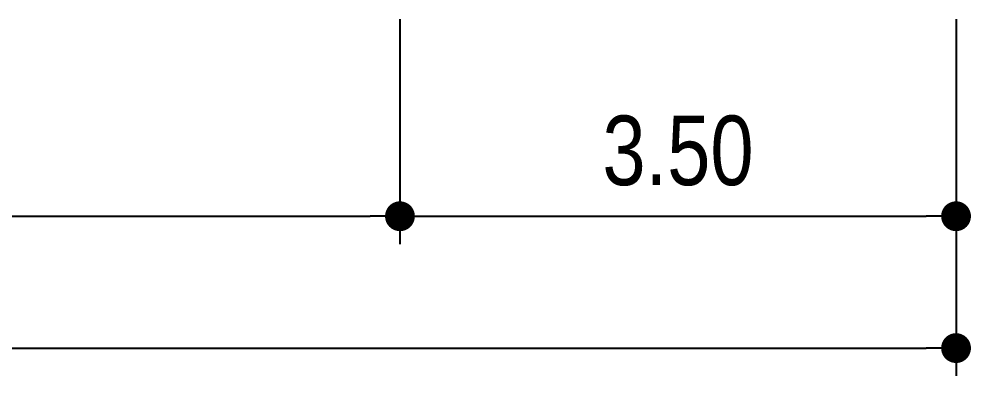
# Model space of a CAD drawing. Header units: millimetres. Extents: x 563079 to 571925, y 2063830 to 2067381.
# Drawn here: x 568930.37 to 568954.33, y 2063856.03 to 2063865.01 of the extents above; entities that cross this region are included whole.
import ezdxf

# ---------------------------------------------------------------- set-up
doc = ezdxf.new("R2010")
doc.units = ezdxf.units.MM
doc.header["$MEASUREMENT"] = 0
doc.layers.add('MATCATDUONG', color=8, linetype='Continuous')
doc.styles.add('ktcn', font='', dxfattribs={"width": 0.8})
doc.styles.get('ktcn').set_extended_font_data('.VnArialH')
doc.dimstyles.new('a', dxfattribs={"dimtxt": 1.75, "dimasz": 0.75, "dimexe": 0.7, "dimexo": 0, "dimgap": 0.75, "dimtad": 1, "dimzin": 0, "dimdsep": 46, "dimtxsty": 'ktcn', "dimblk": 'DOT', "dimcen": 0, "dimazin": 0, "dimtfac": 1, "dimtix": 1, "dimtofl": 0, "dimtmove": 0, "dimatfit": 3, "dimfxl": 1, "dimtolj": 1, "dimtzin": 0, "dimarcsym": 0})

# ---------------------------------------------------------------- blocks, each defined once
blk = doc.blocks.new('_Dot')
at = {"color": 0, "linetype": 'ByBlock', "lineweight": -2}
blk.add_line((-0.5, 0), (-1, 0), dxfattribs=at)
at = {"color": 0, "linetype": 'ByBlock', "const_width": 0.5}
blk.add_lwpolyline([(-0.25, 0, 1), (0.25, 0, 1)], format="xyb", close=True, dxfattribs=at)
blk = doc.blocks.new('*D28')
at = {"layer": 'Defpoints', "color": 0, "linetype": 'Continuous', "transparency": 16777216}
for p in [(568895.959, 2063865.008), (568939.959, 2063865.008), (568939.959, 2063860.049)]:
    blk.add_point(p, dxfattribs=at)
at = {"layer": 'MATCATDUONG', "color": 0, "linetype": 'Continuous', "lineweight": -2, "transparency": 16777216}
for p, q in [((568895.959, 2063865.008), (568895.959, 2063859.349)), ((568939.959, 2063865.008), (568939.959, 2063859.349)), ((568896.709, 2063860.049), (568939.209, 2063860.049))]:
    blk.add_line(p, q, dxfattribs=at)
at = {"layer": 'MATCATDUONG', "color": 0, "linetype": 'Continuous', "lineweight": -2, "transparency": 16777216, "xscale": 0.75, "yscale": 0.75, "zscale": 0.75, "rotation": 180}
blk.add_blockref('_Dot', (568895.959, 2063860.049), dxfattribs=at)
at = {"layer": 'MATCATDUONG', "color": 0, "linetype": 'Continuous', "lineweight": -2, "transparency": 16777216, "xscale": 0.75, "yscale": 0.75, "zscale": 0.75}
blk.add_blockref('_Dot', (568939.959, 2063860.049), dxfattribs=at)
at = {"layer": 'MATCATDUONG', "color": 0, "linetype": 'Continuous', "transparency": 16777216, "insert": (568917.959, 2063861.692), "char_height": 1.75, "attachment_point": 5, "style": 'ktcn'}
blk.add_mtext('\\A1;11.00', dxfattribs=at)
blk = doc.blocks.new('*D29')
at = {"layer": 'Defpoints', "color": 0, "linetype": 'Continuous', "transparency": 16777216}
for p in [(568939.959, 2063865.008), (568953.959, 2063865.008), (568953.959, 2063860.049)]:
    blk.add_point(p, dxfattribs=at)
at = {"layer": 'MATCATDUONG', "color": 0, "linetype": 'Continuous', "lineweight": -2, "transparency": 16777216}
for p, q in [((568939.959, 2063865.008), (568939.959, 2063859.349)), ((568953.959, 2063865.008), (568953.959, 2063859.349)), ((568940.709, 2063860.049), (568953.209, 2063860.049))]:
    blk.add_line(p, q, dxfattribs=at)
at = {"layer": 'MATCATDUONG', "color": 0, "linetype": 'Continuous', "lineweight": -2, "transparency": 16777216, "xscale": 0.75, "yscale": 0.75, "zscale": 0.75, "rotation": 180}
blk.add_blockref('_Dot', (568939.959, 2063860.049), dxfattribs=at)
at = {"layer": 'MATCATDUONG', "color": 0, "linetype": 'Continuous', "lineweight": -2, "transparency": 16777216, "xscale": 0.75, "yscale": 0.75, "zscale": 0.75}
blk.add_blockref('_Dot', (568953.959, 2063860.049), dxfattribs=at)
at = {"layer": 'MATCATDUONG', "color": 0, "linetype": 'Continuous', "transparency": 16777216, "insert": (568946.959, 2063861.693), "char_height": 1.75, "attachment_point": 5, "style": 'ktcn'}
blk.add_mtext('\\A1;3.50', dxfattribs=at)
blk = doc.blocks.new('*D30')
at = {"layer": 'Defpoints', "color": 0, "linetype": 'Continuous', "transparency": 16777216}
for p in [(568881.959, 2063865.008), (568953.959, 2063865.008), (568953.959, 2063856.733)]:
    blk.add_point(p, dxfattribs=at)
at = {"layer": 'MATCATDUONG', "color": 0, "linetype": 'Continuous', "lineweight": -2, "transparency": 16777216}
for p, q in [((568881.959, 2063865.008), (568881.959, 2063856.033)), ((568953.959, 2063865.008), (568953.959, 2063856.033)), ((568882.709, 2063856.733), (568953.209, 2063856.733))]:
    blk.add_line(p, q, dxfattribs=at)
at = {"layer": 'MATCATDUONG', "color": 0, "linetype": 'Continuous', "lineweight": -2, "transparency": 16777216, "xscale": 0.75, "yscale": 0.75, "zscale": 0.75, "rotation": 180}
blk.add_blockref('_Dot', (568881.959, 2063856.733), dxfattribs=at)
at = {"layer": 'MATCATDUONG', "color": 0, "linetype": 'Continuous', "lineweight": -2, "transparency": 16777216, "xscale": 0.75, "yscale": 0.75, "zscale": 0.75}
blk.add_blockref('_Dot', (568953.959, 2063856.733), dxfattribs=at)
at = {"layer": 'MATCATDUONG', "color": 0, "linetype": 'Continuous', "transparency": 16777216, "insert": (568917.959, 2063858.376), "char_height": 1.75, "attachment_point": 5, "style": 'ktcn'}
blk.add_mtext('\\A1;18.00', dxfattribs=at)

msp = doc.modelspace()

# ---------------------------------------------------------------- dimensions: what is measured, and where the dimension line sits
at = {"layer": 'MATCATDUONG', "linetype": 'Continuous'}
for base, p1, p2, picture, middle in [((568953.9593, 2063856.73287), (568881.9593, 2063865.00756), (568953.9593, 2063865.00756), '*D30', (568917.9593, 2063858.37638)), ((568939.9593, 2063860.04884), (568895.9593, 2063865.00756), (568939.9593, 2063865.00756), '*D28', (568917.9593, 2063861.69235)), ((568953.9593, 2063860.04884), (568939.9593, 2063865.00756), (568953.9593, 2063865.00756), '*D29', (568946.9593, 2063861.69294))]:
    dim = msp.add_linear_dim(base=base, p1=p1, p2=p2, dimstyle='a', override={"dimlfac": 0.25}, dxfattribs=at)
    dim.commit()
    dim.dimension.update_dxf_attribs({"geometry": picture, "text_midpoint": middle})

doc.saveas('drawing.dxf')
